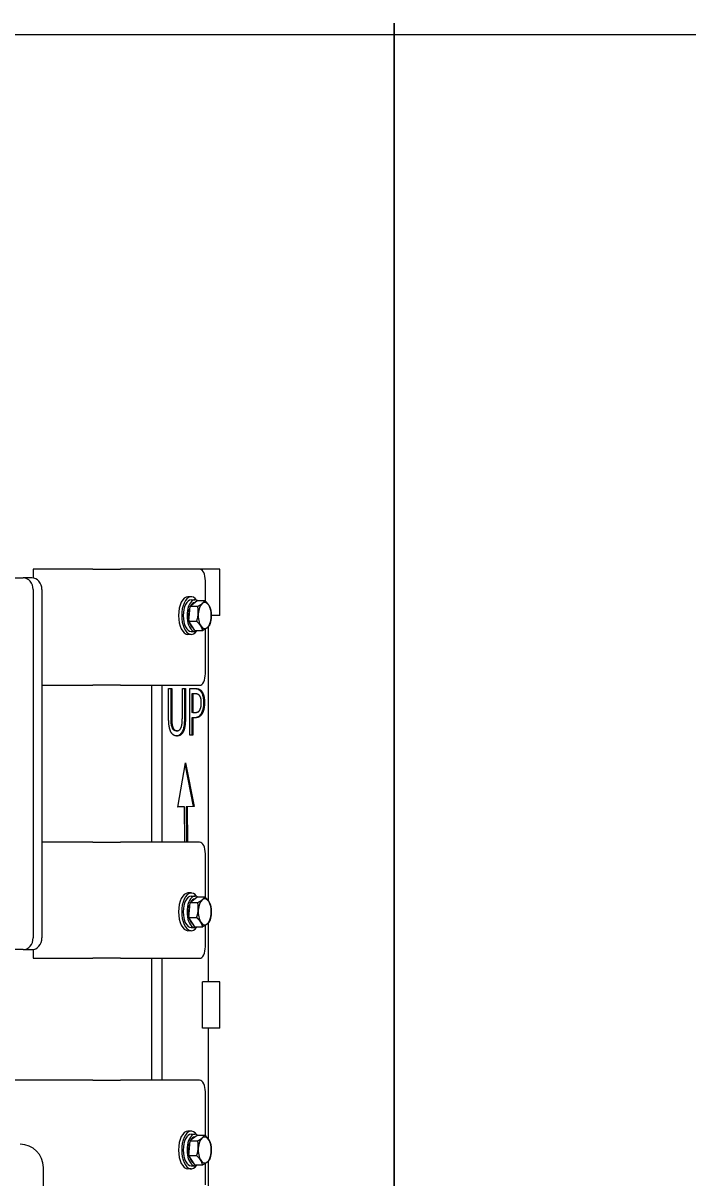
# Model space of a CAD drawing. Header units: inches. Extents: x 19 to 503, y 6 to 322.
# Drawn here: x 363.15 to 377.46, y 100.05 to 124.9 of the extents above; entities that cross this region are included whole.
import ezdxf

# ---------------------------------------------------------------- set-up
doc = ezdxf.new("R2010")
doc.units = ezdxf.units.IN
doc.header["$LTSCALE"] = 15
doc.header["$MEASUREMENT"] = 0
doc.layers.add('Dimension (ANSI)', color=7, linetype='Continuous', lineweight=25)
doc.layers.add('Visible (ANSI)', color=7, linetype='Continuous', lineweight=50)
doc.styles.add('MEMCOR Medium', font='arial.ttf')
doc.dimstyles.new('Default (ANSI)', dxfattribs={"dimscale": 15, "dimtxt": 0.15, "dimasz": 0.098425, "dimexe": 0.125, "dimexo": 0.0625, "dimgap": 0.031496, "dimtad": 0, "dimtih": 1, "dimtoh": 1, "dimdec": 4, "dimrnd": 1e-08, "dimzin": 3, "dimdsep": 46, "dimlunit": 5, "dimtxsty": 'MEMCOR Medium', "dimcen": 0.09, "dimdle": 0.393701, "dimclrd": 256, "dimclre": 256, "dimclrt": 256, "dimadec": 0, "dimazin": 1, "dimtfac": 0.8, "dimtofl": 0, "dimtmove": 0, "dimatfit": 3, "dimfxl": 1, "dimfrac": 1, "dimtolj": 1, "dimtzin": 4, "dimlwd": -1, "dimlwe": -1, "dimarcsym": 0})

# ---------------------------------------------------------------- blocks, each defined once
blk = doc.blocks.new('*D24')
at = {"layer": 'Defpoints', "color": 0, "transparency": 16777216}
for p in [(371.709, 141.416), (425.908, 141.416), (393.854, 44.463)]:
    blk.add_point(p, dxfattribs=at)
at = {"layer": 'Dimension (ANSI)', "transparency": 16777216}
for p, q in [((372.646, 141.416), (427.783, 141.416)), ((425.908, 139.94), (425.908, 125.155)), ((425.908, 45.94), (425.908, 109.677)), ((394.792, 44.463), (427.783, 44.463))]:
    blk.add_line(p, q, dxfattribs=at)
for points in [[(425.662, 139.94), (426.154, 139.94), (425.908, 141.416)], [(425.662, 45.94), (426.154, 45.94), (425.908, 44.463)]]:
    blk.add_solid(points, dxfattribs=at)
at = {"layer": 'Dimension (ANSI)', "transparency": 16777216, "char_height": 2.25, "attachment_point": 2, "style": 'MEMCOR Medium'}
for s, insert in [('\\A1; \\fArial|b0|i0;\\H2.2500;96{\\H0.8x;\\S15#16;} in', (425.908, 121.603)), ('\\A1;[2462.6 mm]{\\P\\fArial|b0|i0;\\H2.2500;SHIPPING\\P\\fArial|b0|i0;\\H2.2500;HEIGHT}', (425.908, 116.944))]:
    blk.add_mtext(s, dxfattribs=dict(at, insert=insert))

msp = doc.modelspace()

# ---------------------------------------------------------------- linework, layer by layer
at = {"layer": 'Visible (ANSI)', "linetype": 'Continuous', "lineweight": 18}
for p, q in [((371.13386, 124.65094), (371.13386, 124.90094)), ((371.13387, 124.90094), (371.13387, 124.65094)), ((371.13386, 124.65094), (346.88749, 124.65094)), ((371.13386, 124.65094), (371.13387, 124.65094)), ((371.13386, 124.65094), (371.13386, 56.90094)), ((371.13386, 124.54594), (371.13387, 124.54594)), ((371.13386, 124.54594), (371.13387, 124.54594)), ((371.13387, 56.90094), (371.13387, 124.65094)), ((389.12442, 124.65094), (371.13387, 124.65094)), ((371.13386, 124.44094), (371.13387, 124.44094)), ((371.13386, 124.44094), (371.13387, 124.44094)), ((371.13386, 124.33594), (371.13387, 124.33594)), ((371.13386, 124.33594), (371.13387, 124.33594)), ((371.13386, 124.23094), (371.13387, 124.23094)), ((371.13387, 124.23094), (371.13386, 124.23094)), ((371.13387, 124.12594), (371.13386, 124.12594)), ((371.13387, 123.92594), (371.13386, 123.92594)), ((371.13386, 123.42594), (371.13387, 123.42594)), ((363.36681, 113.15094), (363.36681, 112.96165)), ((364.65143, 113.15094), (363.36681, 113.15094)), ((364.65143, 113.15094), (365.24907, 113.15094)), ((366.94999, 113.15094), (365.24907, 113.15094)), ((367.01448, 113.15094), (366.94999, 113.15094)), ((367.38628, 113.15094), (367.01448, 113.15094)), ((367.01448, 113.1151), (367.01448, 113.15094)), ((367.38628, 112.15094), (367.38628, 113.15094)), ((351.46211, 112.96344), (363.15345, 112.96344)), ((363.34095, 112.96344), (363.15345, 112.96344)), ((367.07499, 112.45957), (367.07499, 112.90094)), ((363.36996, 112.71344), (363.36996, 105.21344)), ((363.55746, 112.71344), (363.55746, 105.21344)), ((366.76928, 112.55694), (366.69999, 112.55694)), ((366.73321, 112.19007), (366.7445, 112.35073)), ((366.7445, 112.35073), (366.81972, 112.41149)), ((366.7445, 112.35073), (366.91156, 112.35073)), ((366.76928, 112.49094), (366.85068, 112.49094)), ((366.81972, 112.41149), (366.89493, 112.47225)), ((366.89493, 112.47225), (367.06199, 112.47225)), ((366.72191, 112.02942), (366.73321, 112.19007)), ((367.38628, 112.15094), (367.20163, 112.15094)), ((366.78583, 111.92953), (366.72191, 112.02942)), ((366.72191, 112.02942), (366.88897, 112.02942)), ((366.84974, 111.82963), (366.78583, 111.92953)), ((366.84974, 111.82963), (367.0168, 111.82963)), ((367.07499, 110.90094), (367.07499, 111.86289)), ((367.13948, 106.00956), (367.13948, 111.914)), ((366.76928, 111.74494), (366.69999, 111.74494)), ((366.76928, 111.81094), (366.85068, 111.81094)), ((363.55746, 110.65094), (364.65143, 110.65094)), ((365.24907, 110.65094), (364.65143, 110.65094)), ((365.24907, 110.65094), (366.94999, 110.65094)), ((365.92298, 107.27594), (365.92298, 110.65094)), ((366.13948, 110.65094), (366.13948, 107.27594)), ((366.28405, 109.95678), (366.28405, 110.58077)), ((366.28405, 110.58077), (366.3505, 110.58077)), ((366.32885, 110.58077), (366.32885, 109.95678)), ((366.3505, 110.58077), (366.3505, 109.95678)), ((366.57943, 109.95354), (366.57943, 110.58077)), ((366.57943, 110.58077), (366.64588, 110.58077)), ((366.62423, 110.58077), (366.62423, 109.95678)), ((366.64588, 110.58077), (366.64588, 109.95678)), ((366.7411, 109.58077), (366.7411, 110.58077)), ((366.7411, 110.58077), (366.86671, 110.58077)), ((366.80755, 110.4657), (366.7859, 110.4657)), ((366.7859, 110.4657), (366.7859, 110.06699)), ((366.80755, 110.4657), (366.80755, 110.06699)), ((366.86266, 110.4657), (366.80755, 110.4657)), ((366.80755, 110.06699), (366.7859, 110.06699)), ((366.80755, 109.95354), (366.7859, 109.95354)), ((366.7859, 109.95354), (366.7859, 109.58077)), ((366.80755, 110.06699), (366.85293, 110.06699)), ((366.86387, 109.95354), (366.80755, 109.95354)), ((366.80755, 109.95354), (366.80755, 109.58077)), ((366.46477, 109.67315), (366.44311, 109.67315)), ((366.80755, 109.58077), (366.7411, 109.58077)), ((366.47978, 108.0314), (366.64992, 108.9836)), ((366.63961, 108.92587), (366.813, 108.04267)), ((366.64992, 108.9836), (366.83465, 108.04267)), ((366.62786, 108.0369), (366.47978, 108.0314)), ((366.60621, 108.0369), (366.47992, 108.03221)), ((366.62786, 108.0369), (366.60621, 108.0369)), ((366.63296, 107.27594), (366.62786, 108.0369)), ((366.813, 108.04267), (366.66286, 108.03848)), ((366.66286, 108.03848), (366.66863, 107.27594)), ((366.68451, 108.03848), (366.66286, 108.03848)), ((366.83465, 108.04267), (366.68451, 108.03848)), ((366.68451, 108.03848), (366.69028, 107.27594)), ((366.83465, 108.04267), (366.813, 108.04267)), ((364.65143, 107.27594), (363.55746, 107.27594)), ((364.65143, 107.27594), (365.24907, 107.27594)), ((366.94999, 107.27594), (365.24907, 107.27594)), ((367.07499, 106.08457), (367.07499, 107.02594)), ((366.76928, 106.18194), (366.69999, 106.18194)), ((366.76928, 106.11594), (366.85068, 106.11594)), ((366.73321, 105.81507), (366.7445, 105.97573)), ((366.7445, 105.97573), (366.81972, 106.03649)), ((366.7445, 105.97573), (366.91156, 105.97573)), ((366.81972, 106.03649), (366.89493, 106.09725)), ((366.89493, 106.09725), (367.06199, 106.09725)), ((366.72191, 105.65442), (366.73321, 105.81507)), ((366.78583, 105.55453), (366.72191, 105.65442)), ((366.72191, 105.65442), (366.88897, 105.65442)), ((366.76928, 105.36994), (366.69999, 105.36994)), ((366.76928, 105.43594), (366.85068, 105.43594)), ((366.84974, 105.45463), (366.78583, 105.55453)), ((366.84974, 105.45463), (367.0168, 105.45463)), ((367.07499, 105.02594), (367.07499, 105.48789)), ((367.13948, 104.27094), (367.13948, 105.539)), ((363.15345, 104.96344), (360.1534, 104.96344)), ((363.15345, 104.96344), (363.34095, 104.96344)), ((363.36681, 104.96523), (363.36681, 104.77594)), ((363.36681, 104.77594), (364.65143, 104.77594)), ((365.24907, 104.77594), (364.65143, 104.77594)), ((365.24907, 104.77594), (366.94999, 104.77594)), ((365.92298, 102.15094), (365.92298, 104.77594)), ((366.13948, 104.77594), (366.13948, 102.15094)), ((367.38628, 104.27094), (367.01448, 104.27094)), ((367.01448, 103.27094), (367.01448, 104.27094)), ((367.38628, 103.27094), (367.38628, 104.27094)), ((367.38628, 103.27094), (367.01448, 103.27094)), ((367.13948, 100.88456), (367.13948, 103.27094)), ((364.65143, 102.15094), (362.90781, 102.15094)), ((364.65143, 102.15094), (365.24907, 102.15094)), ((366.94999, 102.15094), (365.24907, 102.15094)), ((367.07499, 100.95957), (367.07499, 101.90094)), ((366.76928, 101.05694), (366.69999, 101.05694)), ((366.7445, 100.85073), (366.81972, 100.91149)), ((366.76928, 100.99094), (366.85068, 100.99094)), ((366.81972, 100.91149), (366.89493, 100.97225)), ((366.89493, 100.97225), (367.06199, 100.97225)), ((366.72191, 100.52942), (366.73321, 100.69007)), ((366.73321, 100.69007), (366.7445, 100.85073)), ((366.7445, 100.85073), (366.91156, 100.85073)), ((366.78583, 100.42953), (366.72191, 100.52942)), ((366.72191, 100.52942), (366.88897, 100.52942)), ((366.84974, 100.32963), (366.78583, 100.42953)), ((367.13948, 95.39094), (367.13948, 100.414)), ((363.5907, 84.77594), (363.5907, 100.27594)), ((366.76928, 100.24494), (366.69999, 100.24494)), ((366.76928, 100.31094), (366.85068, 100.31094)), ((366.84974, 100.32963), (367.0168, 100.32963)), ((367.07499, 99.90094), (367.07499, 100.36289))]:
    msp.add_line(p, q, dxfattribs=at)
msp.add_arc((363.0907, 100.27594), 0.5, 0, 90, dxfattribs=at)
for centre, major_axis, ratio, start_param, end_param in [((366.94999, 112.90094), (0, 0.25), 0.5, 4.71238898, 6.28318531), ((363.15345, 112.71344), (0, 0.25), 0.8660254, 4.71238898, 6.28318531), ((363.34095, 112.71344), (0, 0.25), 0.8660254, 4.71238898, 6.28318531), ((366.76928, 112.15094), (0, 0.406), 0.5, 5.67310552, 10.03485774), ((366.69999, 112.15094), (0, 0.406), 0.5, 0, 3.14159265), ((366.76928, 112.15094), (0, 0.34), 0.5, 0, 3.14159265), ((366.85068, 112.15094), (0, -0.34), 0.5, 2.80847025, 6.61630771), ((366.85068, 112.15094), (0, 0.281), 0.5, 0.87131106, 1.99083837), ((366.85068, 112.15094), (0, 0.281), 0.5, 0.04245295, 0.72530137), ((367.06113, 112.15094), (0, 0.281), 0.5, 0.38387716, 1.43107471), ((367.06113, 112.15094), (0, 0.281), 0.5, 5.61986492, 6.66706247), ((367.06113, 112.15094), (0, 0.281), 0.5, 4.57266737, 5.61986492), ((367.06113, 112.15094), (0, -0.281), 0.5, 4.57266737, 5.61986492), ((367.06113, 112.15094), (0, -0.281), 0.5, 0.38387716, 1.43107471), ((366.85068, 112.15094), (0, -0.281), 0.5, 5.18068785, 6.05904199), ((367.06113, 112.15094), (0, -0.281), 0.5, 5.61986492, 6.66706247), ((366.94999, 110.90094), (0, -0.25), 0.5, 0, 1.57079633), ((366.94999, 107.02594), (0, 0.25), 0.5, 4.71238898, 6.28318531), ((366.69999, 105.77594), (0, 0.406), 0.5, 0, 3.14159265), ((366.76928, 105.77594), (0, 0.406), 0.5, 5.67310552, 10.03485774), ((366.76928, 105.77594), (0, 0.34), 0.5, 0, 3.14159265), ((366.85068, 105.77594), (0, -0.34), 0.5, 2.80847025, 6.61630771), ((366.85068, 105.77594), (0, 0.281), 0.5, 0.87131106, 1.99083837), ((366.85068, 105.77594), (0, 0.281), 0.5, 0.04245295, 0.72530137), ((367.06113, 105.77594), (0, 0.281), 0.5, 0.38387716, 1.43107471), ((367.06113, 105.77594), (0, 0.281), 0.5, 5.61986492, 6.66706247), ((367.06113, 105.77594), (0, 0.281), 0.5, 4.57266737, 5.61986492), ((366.85068, 105.77594), (0, -0.281), 0.5, 5.18068785, 6.05904199), ((367.06113, 105.77594), (0, -0.281), 0.5, 4.57266737, 5.61986492), ((367.06113, 105.77594), (0, -0.281), 0.5, 0.38387716, 1.43107471), ((367.06113, 105.77594), (0, -0.281), 0.5, 5.61986492, 6.66706247), ((363.15345, 105.21344), (0, -0.25), 0.8660254, 0, 1.57079633), ((363.34095, 105.21344), (0, -0.25), 0.8660254, 0, 1.57079633), ((366.94999, 105.02594), (0, -0.25), 0.5, 0, 1.57079633), ((366.94999, 101.90094), (0, 0.25), 0.5, 4.71238898, 6.28318531), ((366.69999, 100.65094), (0, 0.406), 0.5, 0, 3.14159265), ((366.76928, 100.65094), (0, 0.406), 0.5, 5.67310552, 10.03485774), ((366.76928, 100.65094), (0, 0.34), 0.5, 0, 3.14159265), ((366.85068, 100.65094), (0, -0.34), 0.5, 2.80847025, 6.61630771), ((366.85068, 100.65094), (0, 0.281), 0.5, 0.04245295, 0.72530137), ((367.06113, 100.65094), (0, 0.281), 0.5, 0.38387716, 1.43107471), ((367.06113, 100.65094), (0, 0.281), 0.5, 5.61986492, 6.66706247), ((366.85068, 100.65094), (0, 0.281), 0.5, 0.87131106, 1.99083837), ((367.06113, 100.65094), (0, -0.281), 0.5, 4.57266737, 5.61986492), ((367.06113, 100.65094), (0, 0.281), 0.5, 4.57266737, 5.61986492), ((366.85068, 100.65094), (0, -0.281), 0.5, 5.18068785, 6.05904199), ((367.06113, 100.65094), (0, -0.281), 0.5, 5.61986492, 6.66706247), ((367.06113, 100.65094), (0, -0.281), 0.5, 0.38387716, 1.43107471)]:
    msp.add_ellipse(centre, major_axis=major_axis, ratio=ratio, start_param=start_param, end_param=end_param, dxfattribs=at)
for points in [[(366.91156, 112.35073), (366.9736, 112.38329), (367.00851, 112.41149)], [(366.922, 112.19007), (366.92724, 112.26463), (366.91156, 112.35073)], [(367.00851, 112.41149), (367.04342, 112.43969), (367.06199, 112.47225)], [(367.06199, 112.47225), (367.11798, 112.41872), (367.14764, 112.37235)], [(367.14764, 112.37235), (367.17731, 112.32599), (367.18982, 112.27246)], [(366.88897, 112.02942), (366.91676, 112.11551), (366.922, 112.19007)], [(367.20026, 112.11181), (367.19502, 112.03725), (367.16723, 111.95115)], [(367.18982, 112.27246), (367.2055, 112.18637), (367.20026, 112.11181)], [(366.97462, 111.92953), (366.94496, 111.97589), (366.88897, 112.02942)], [(367.0168, 111.82963), (367.00428, 111.88316), (366.97462, 111.92953)], [(367.11375, 111.89039), (367.07884, 111.86219), (367.0168, 111.82963)], [(367.16723, 111.95115), (367.14866, 111.91859), (367.11375, 111.89039)], [(366.91156, 105.97573), (366.9736, 106.00829), (367.00851, 106.03649)], [(366.922, 105.81507), (366.92724, 105.88963), (366.91156, 105.97573)], [(367.00851, 106.03649), (367.04342, 106.06469), (367.06199, 106.09725)], [(367.06199, 106.09725), (367.11798, 106.04372), (367.14764, 105.99735)], [(367.14764, 105.99735), (367.17731, 105.95099), (367.18982, 105.89746)], [(367.18982, 105.89746), (367.2055, 105.81137), (367.20026, 105.73681)], [(366.88897, 105.65442), (366.91676, 105.74051), (366.922, 105.81507)], [(366.97462, 105.55453), (366.94496, 105.60089), (366.88897, 105.65442)], [(367.20026, 105.73681), (367.19502, 105.66225), (367.16723, 105.57615)], [(367.0168, 105.45463), (367.00428, 105.50816), (366.97462, 105.55453)], [(367.11375, 105.51539), (367.07884, 105.48719), (367.0168, 105.45463)], [(367.16723, 105.57615), (367.14866, 105.54359), (367.11375, 105.51539)], [(366.91156, 100.85073), (366.9736, 100.88329), (367.00851, 100.91149)], [(367.00851, 100.91149), (367.04342, 100.93969), (367.06199, 100.97225)], [(367.06199, 100.97225), (367.11798, 100.91872), (367.14764, 100.87235)], [(366.88897, 100.52942), (366.91676, 100.61551), (366.922, 100.69007)], [(366.922, 100.69007), (366.92724, 100.76463), (366.91156, 100.85073)], [(367.14764, 100.87235), (367.17731, 100.82599), (367.18982, 100.77246)], [(367.18982, 100.77246), (367.2055, 100.68637), (367.20026, 100.61181)], [(366.97462, 100.42953), (366.94496, 100.47589), (366.88897, 100.52942)], [(367.0168, 100.32963), (367.00428, 100.38316), (366.97462, 100.42953)], [(367.16723, 100.45115), (367.14866, 100.41859), (367.11375, 100.39039)], [(367.20026, 100.61181), (367.19502, 100.53725), (367.16723, 100.45115)], [(367.11375, 100.39039), (367.07884, 100.36219), (367.0168, 100.32963)]]:
    msp.add_rational_spline(points, [1, 1.0379548493, 1], degree=2, dxfattribs=at)
for points, knots in [([(366.84506, 110.58077), (366.86525, 110.58077), (366.89602, 110.57854), (366.94222, 110.5556), (366.95997, 110.54057), (366.97594, 110.51837)], [-0.725506634, -0.725506634, -0.725506634, -0.725506634, -0.296366495, -0.296366495, 0, 0, 0, 0]), ([(366.97594, 110.51837), (366.98689, 110.50344), (366.99666, 110.48586), (367.01175, 110.44903), (367.01952, 110.42647), (367.03276, 110.36004), (367.0355, 110.31945), (367.0355, 110.27931)], [-0.844477071, -0.844477071, -0.844477071, -0.844477071, -0.544529725, -0.544529725, -0.305823756, -0.305823756, 0, 0, 0, 0]), ([(367.0355, 110.27931), (367.0355, 110.25563), (367.03434, 110.23216), (367.0288, 110.17951), (367.02434, 110.1571), (367.01396, 110.11073), (367.0043, 110.0819), (366.99174, 110.05727)], [-0.48070155, -0.48070155, -0.48070155, -0.48070155, -0.387114958, -0.387114958, -0.268097881, -0.268097881, 0, 0, 0, 0]), ([(366.32885, 109.95678), (366.32885, 109.89112), (366.33176, 109.85517), (366.33663, 109.80735), (366.34208, 109.77999), (366.35033, 109.755)], [-0.371862003, -0.371862003, -0.371862003, -0.371862003, -0.228145318, -0.228145318, 0, 0, 0, 0]), ([(366.62423, 109.95678), (366.62423, 109.91684), (366.62308, 109.8757), (366.61585, 109.78325), (366.60975, 109.75254), (366.59963, 109.70616), (366.5895, 109.67705), (366.57642, 109.65208)], [-0.467674705, -0.467674705, -0.467674705, -0.467674705, -0.385613275, -0.385613275, -0.275578199, -0.275578199, 0, 0, 0, 0]), ([(366.99174, 110.05727), (366.98313, 110.04032), (366.97373, 110.02534), (366.95318, 109.99926), (366.94223, 109.9885), (366.9182, 109.97044), (366.89171, 109.95354), (366.84222, 109.95354)], [-2.12199044, -2.12199044, -2.12199044, -2.12199044, -1.44284282, -1.44284282, -0.75409962, -0.75409962, 0, 0, 0, 0]), ([(366.35033, 109.755), (366.355, 109.74083), (366.36061, 109.72835), (366.37538, 109.70443), (366.3835, 109.69642), (366.40626, 109.67773), (366.42506, 109.67315), (366.44311, 109.67315)], [-0.454531198, -0.454531198, -0.454531198, -0.454531198, -0.37440362, -0.37440362, -0.275150152, -0.275150152, 0, 0, 0, 0]), ([(366.57642, 109.65208), (366.56854, 109.63659), (366.55995, 109.62291), (366.54123, 109.5994), (366.53132, 109.58986), (366.50913, 109.57394), (366.48843, 109.56218), (366.45421, 109.56004)], [-1.62181416, -1.62181416, -1.62181416, -1.62181416, -1.12295259, -1.12295259, -0.62367983, -0.62367983, -0.05863483, -0.05863483, -0.05863483, -0.05863483])]:
    msp.add_open_spline(points, degree=3, knots=knots, dxfattribs=at)
for points in [[(366.9518, 110.42761), (366.936, 110.44868), (366.89386, 110.4657), (366.86266, 110.4657)], [(366.86671, 110.58077), (366.91128, 110.58077), (366.97368, 110.5516), (366.99759, 110.51837)], [(366.98786, 110.27526), (366.98786, 110.32712), (366.97003, 110.4033), (366.9518, 110.42761)], [(366.99759, 110.51837), (367.02554, 110.48028), (367.05715, 110.36278), (367.05715, 110.27931)], [(366.85293, 110.06699), (366.89345, 110.06699), (366.94329, 110.09293), (366.9595, 110.12696)], [(366.9595, 110.12696), (366.97449, 110.15694), (366.98786, 110.22745), (366.98786, 110.27526)], [(367.05715, 110.27931), (367.05715, 110.21448), (367.03405, 110.09779), (367.01339, 110.05727)], [(366.33186, 109.65208), (366.30553, 109.70395), (366.28405, 109.84981), (366.28405, 109.95678)], [(366.3505, 109.95678), (366.3505, 109.88709), (366.35942, 109.79309), (366.37198, 109.755)], [(366.55796, 109.755), (366.57052, 109.79309), (366.57943, 109.88628), (366.57943, 109.95354)], [(366.64588, 109.95678), (366.64588, 109.85224), (366.62481, 109.70314), (366.59807, 109.65208)], [(367.01339, 110.05727), (366.98746, 110.00622), (366.91736, 109.95354), (366.86387, 109.95354)], [(366.46477, 109.5597), (366.4206, 109.5597), (366.35496, 109.60589), (366.33186, 109.65208)], [(366.37198, 109.755), (366.38535, 109.71448), (366.43154, 109.67315), (366.46477, 109.67315)], [(366.46477, 109.67315), (366.49596, 109.67315), (366.54459, 109.71448), (366.55796, 109.755)], [(366.59807, 109.65208), (366.57417, 109.60508), (366.51096, 109.5597), (366.46477, 109.5597)]]:
    msp.add_open_spline(points, degree=2, dxfattribs=at)

# ---------------------------------------------------------------- dimensions: what is measured, and where the dimension line sits
at = {"layer": 'Dimension (ANSI)'}
dim = msp.add_linear_dim(base=(425.90787, 141.41594), p1=(393.85431, 44.46344), p2=(371.70886, 141.41594), angle=90, text=' \\fArial|b0|i0;\\H2.2500;<> in\\X[2462.6 mm]{\\P\\fArial|b0|i0;\\H2.2500;SHIPPING\\P\\fArial|b0|i0;\\H2.2500;HEIGHT}', dimstyle='Default (ANSI)', override={"dimgap": 0.031496, "dimdec": 4, "dimpost": '', "dimtol": 0, "dimlim": 0, "dimtp": 0, "dimtm": 0, "dimtdec": 2, "dimatfit": 1, "dimtvp": -0.375}, dxfattribs=at)
dim.commit()
dim.dimension.update_dxf_attribs({"geometry": '*D24', "text_midpoint": (425.90787, 117.41617), "dimtype": 160})

doc.saveas('drawing.dxf')
